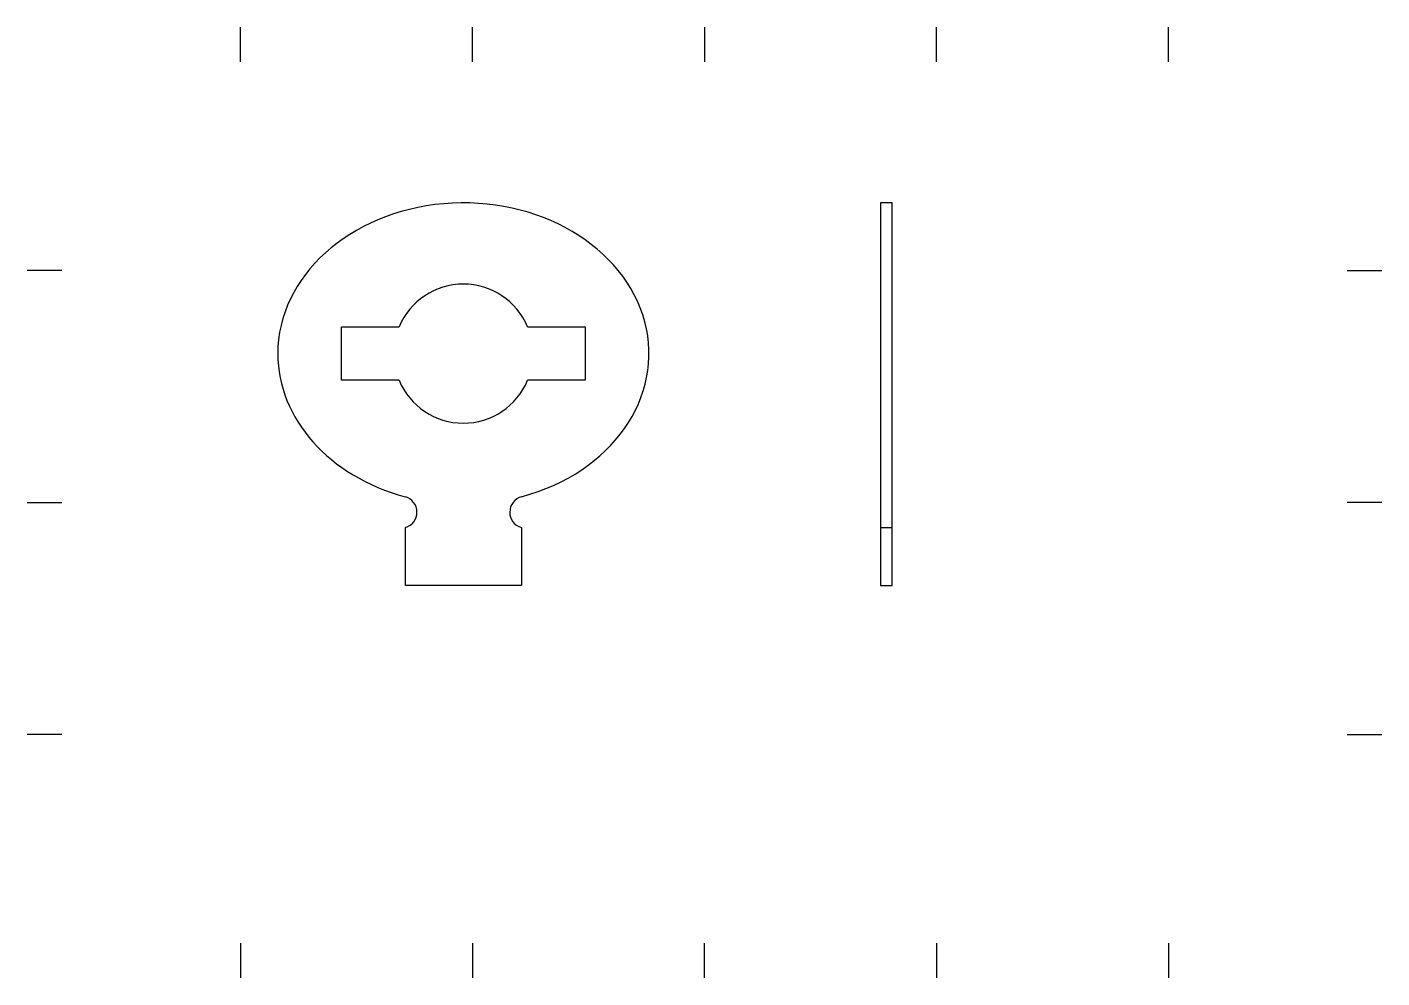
# Model space of a CAD drawing. Header units: millimetres. Extents: x 2 to 294, y 2 to 208.
import ezdxf

# ---------------------------------------------------------------- set-up
doc = ezdxf.new("R2010")
doc.units = ezdxf.units.MM
doc.layers.add('geometry', color=8, linetype='Continuous')

msp = doc.modelspace()

# ---------------------------------------------------------------- linework, layer by layer
at = {"layer": 'geometry', "linetype": 'Continuous'}
for points in [[(48.5, 200), (48.5, 207.5)], [(98.5, 200), (98.5, 207.5)], [(148.5, 207.5), (148.5, 200)], [(198.5, 200), (198.5, 207.5)], [(248.5, 200), (248.5, 207.5)], [(188.94, 169.6), (186.44, 169.6)], [(186.44, 169.6), (186.44, 137.1)], [(188.94, 137.1), (188.94, 169.6)], [(10, 155), (2.5, 155)], [(287, 155), (294.5, 155)], [(70.28, 142.85), (82.67, 142.85)], [(70.28, 131.35), (70.28, 142.85)], [(110.38, 142.85), (122.78, 142.85)], [(122.78, 142.85), (122.78, 131.35)], [(186.44, 137.1), (186.44, 106.24)], [(188.94, 106.24), (188.94, 137.1)], [(82.67, 131.35), (70.28, 131.35)], [(122.78, 131.35), (110.38, 131.35)], [(186.44, 106.24), (186.44, 99.6)], [(188.94, 99.6), (188.94, 106.24)], [(2.5, 105), (10, 105)], [(294.5, 105), (287, 105)], [(84.03, 87.1), (84.03, 99.6)], [(109.03, 99.6), (109.03, 87.1)], [(186.44, 99.6), (188.94, 99.6)], [(186.44, 99.6), (186.44, 87.1)], [(188.94, 87.1), (188.94, 99.6)], [(109.03, 87.1), (84.03, 87.1)], [(186.44, 87.1), (188.94, 87.1)], [(10, 55), (2.5, 55)], [(287, 55), (294.5, 55)], [(48.5, 10), (48.5, 2.5)], [(98.5, 10), (98.5, 2.5)], [(148.5, 2.5), (148.5, 10)], [(198.5, 10), (198.5, 2.5)], [(248.5, 10), (248.5, 2.5)]]:
    msp.add_lwpolyline(points, dxfattribs=at)
for points in [[(110.38, 142.85, 0.66767), (82.67, 142.85)], [(82.67, 131.35, 0.66767), (110.38, 131.35)], [(84.03, 99.6, 0.760662), (83.98, 106.24)], [(109.08, 106.24, 0.760662), (109.03, 99.6)]]:
    msp.add_lwpolyline(points, format="xyb", dxfattribs=at)
for major_axis, ratio, start_param, end_param in [((-40, -0.03), 0.812572, 1.889475, 6.282396), ((-40, 0), 0.8125, 0, 1.251596)]:
    msp.add_ellipse((96.53, 137.1), major_axis=major_axis, ratio=ratio, start_param=start_param, end_param=end_param, dxfattribs=at)

doc.saveas('drawing.dxf')
